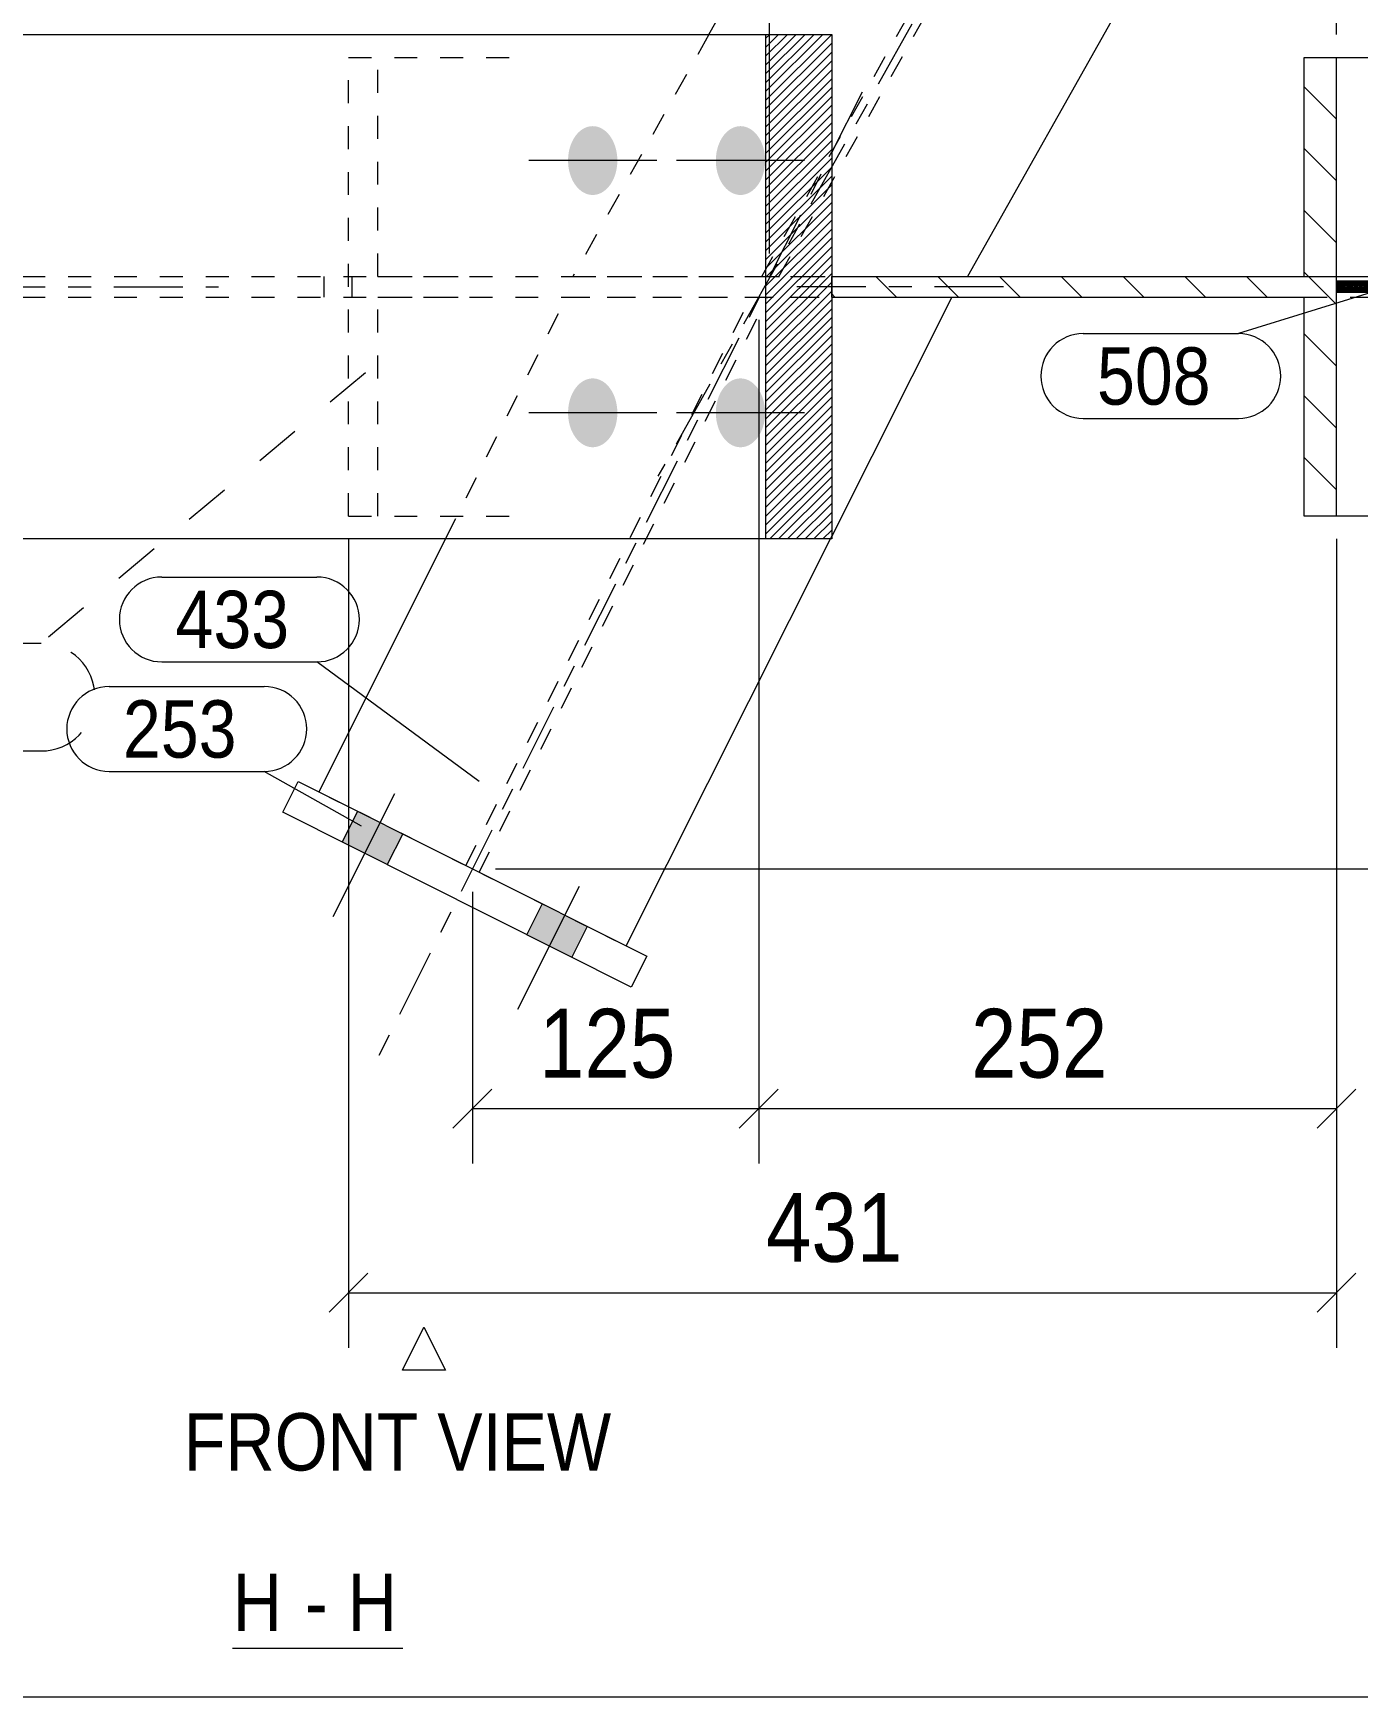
# Model space of a CAD drawing. Header units: millimetres. Extents: x 2 to 579, y 1 to 825.
# Drawn here: x 266.7 to 324.5, y 5 to 77.5 of the extents above; entities that cross this region are included whole.
import ezdxf

# ---------------------------------------------------------------- set-up
doc = ezdxf.new("R2010")
doc.units = ezdxf.units.MM
for name, pattern in [('XKITLINE00', [0]), ('XKITLINE01', [4, 1, -1, 1, -1]), ('XKITLINE02', [4, 2, -2]), ('XKITLINE03', [6, 3, -1, 1, -1])]:
    doc.linetypes.add(name, pattern=pattern)
for name, color, linetype, lineweight in [('Bolt', 3, 'Continuous', 0), ('Dimensions', 7, 'Continuous', 0), ('DrawingSheet', 5, 'Continuous', 0), ('OtherObjectType', 7, 'Continuous', 0), ('Part', 2, 'Continuous', 0), ('PartMark', 7, 'Continuous', 0)]:
    doc.layers.add(name, color=color, linetype=linetype, lineweight=lineweight)
doc.styles.add('ARIAL', font='ARIAL.TTF')

# ---------------------------------------------------------------- blocks, each defined once
blk = doc.blocks.new('*A11')
at = {"layer": 'Part', "color": 7, "linetype": 'XKITLINE00', "lineweight": 0}
for p, q in [((298.84, 77.483), (298.676, 77.319)), ((299.226, 77.483), (298.676, 76.933)), ((299.612, 77.483), (298.676, 76.548)), ((299.998, 77.483), (298.676, 76.162)), ((300.384, 77.483), (298.676, 75.776)), ((300.77, 77.483), (298.676, 75.39)), ((301.156, 77.483), (298.676, 75.004)), ((301.542, 77.483), (298.676, 74.618)), ((301.542, 77.097), (298.676, 74.232)), ((301.542, 76.711), (298.676, 73.846)), ((301.542, 76.325), (298.676, 73.46)), ((301.542, 75.939), (298.676, 73.074)), ((301.542, 75.553), (298.676, 72.688)), ((301.542, 75.167), (298.676, 72.302)), ((301.542, 74.781), (298.676, 71.916)), ((301.542, 74.395), (298.676, 71.53)), ((301.542, 74.009), (298.676, 71.144)), ((301.542, 73.624), (298.676, 70.758)), ((301.542, 73.238), (298.676, 70.372)), ((301.542, 72.852), (298.676, 69.987)), ((301.542, 72.466), (298.676, 69.601)), ((301.542, 72.08), (298.676, 69.215)), ((301.542, 71.694), (298.676, 68.829)), ((301.542, 71.308), (298.676, 68.443)), ((301.542, 70.922), (298.676, 68.057)), ((301.542, 70.536), (298.676, 67.671)), ((301.542, 70.15), (298.676, 67.285)), ((301.542, 69.764), (298.676, 66.899)), ((301.542, 69.378), (298.676, 66.513)), ((301.542, 68.992), (298.676, 66.127)), ((301.542, 68.606), (298.676, 65.741)), ((301.542, 68.22), (298.676, 65.355)), ((301.542, 67.834), (298.676, 64.969)), ((301.542, 67.449), (298.676, 64.583)), ((301.542, 67.063), (298.676, 64.197)), ((301.542, 66.677), (298.676, 63.812)), ((301.542, 66.291), (298.676, 63.426)), ((301.542, 65.905), (298.676, 63.04)), ((301.542, 65.519), (298.676, 62.654)), ((301.542, 65.133), (298.676, 62.268)), ((301.542, 64.747), (298.676, 61.882)), ((301.542, 64.361), (298.676, 61.496)), ((301.542, 63.975), (298.676, 61.11)), ((301.542, 63.589), (298.676, 60.724)), ((301.542, 63.203), (298.676, 60.338)), ((301.542, 62.817), (298.676, 59.952)), ((301.542, 62.431), (298.676, 59.566)), ((301.542, 62.045), (298.676, 59.18)), ((301.542, 61.659), (298.676, 58.794)), ((301.542, 61.273), (298.676, 58.408)), ((301.542, 60.888), (298.676, 58.022)), ((301.542, 60.502), (298.676, 57.637)), ((301.542, 60.116), (298.676, 57.251)), ((301.542, 59.73), (298.676, 56.865)), ((301.542, 59.344), (298.676, 56.479)), ((301.542, 58.958), (298.676, 56.093)), ((301.542, 58.572), (298.676, 55.707)), ((301.542, 58.186), (298.838, 55.483)), ((301.542, 57.8), (299.224, 55.483)), ((301.542, 57.414), (299.61, 55.483)), ((301.542, 57.028), (299.996, 55.483)), ((301.542, 56.642), (300.382, 55.483)), ((301.542, 56.256), (300.768, 55.483)), ((301.542, 55.87), (301.154, 55.483))]:
    blk.add_line(p, q, dxfattribs=at)
blk = doc.blocks.new('*A12')
at = {"layer": 'Part', "color": 7, "linetype": 'XKITLINE00', "lineweight": 0}
for p, q in [((322.207, 75.136), (322.146, 75.197)), ((323.554, 73.789), (322.207, 75.136)), ((323.554, 71.095), (322.146, 72.503)), ((323.554, 68.401), (322.146, 69.808)), ((304.369, 66.033), (303.469, 66.933)), ((307.063, 66.033), (306.163, 66.933)), ((309.757, 66.033), (308.857, 66.933)), ((312.451, 66.033), (311.551, 66.933)), ((315.145, 66.033), (314.245, 66.933)), ((317.839, 66.033), (316.939, 66.933)), ((320.534, 66.033), (319.634, 66.933)), ((323.554, 65.707), (322.146, 67.114)), ((301.675, 66.033), (301.542, 66.166)), ((323.554, 63.013), (322.146, 64.42)), ((323.554, 60.318), (322.146, 61.726)), ((323.554, 57.624), (322.146, 59.032))]:
    blk.add_line(p, q, dxfattribs=at)
blk = doc.blocks.new('*A13')
at = {"layer": 'Part', "color": 7, "linetype": 'XKITLINE00', "lineweight": 0}
for p, q in [((324.115, 66.233), (323.615, 66.733)), ((324.182, 66.233), (323.682, 66.733)), ((324.249, 66.233), (323.749, 66.733)), ((324.317, 66.233), (323.817, 66.733)), ((324.384, 66.233), (323.884, 66.733)), ((324.451, 66.233), (323.951, 66.733)), ((324.519, 66.233), (324.019, 66.733)), ((324.586, 66.233), (324.086, 66.733)), ((324.653, 66.233), (324.153, 66.733)), ((324.721, 66.233), (324.221, 66.733)), ((324.788, 66.233), (324.288, 66.733)), ((324.855, 66.233), (324.355, 66.733)), ((324.923, 66.233), (324.423, 66.733)), ((324.99, 66.233), (324.49, 66.733)), ((325.057, 66.233), (324.557, 66.733)), ((325.125, 66.233), (324.625, 66.733)), ((325.192, 66.233), (324.692, 66.733)), ((325.259, 66.233), (324.759, 66.733)), ((325.327, 66.233), (324.827, 66.733)), ((325.394, 66.233), (324.894, 66.733)), ((325.462, 66.233), (324.962, 66.733)), ((325.529, 66.233), (325.029, 66.733)), ((325.596, 66.233), (325.096, 66.733)), ((325.664, 66.233), (325.164, 66.733)), ((325.731, 66.233), (325.231, 66.733)), ((325.798, 66.233), (325.298, 66.733)), ((325.866, 66.233), (325.366, 66.733)), ((325.933, 66.233), (325.433, 66.733)), ((326, 66.233), (325.5, 66.733)), ((326.068, 66.233), (325.568, 66.733)), ((326.135, 66.233), (325.635, 66.733)), ((326.202, 66.233), (325.702, 66.733)), ((326.27, 66.233), (325.77, 66.733)), ((326.337, 66.233), (325.837, 66.733)), ((326.404, 66.233), (325.904, 66.733)), ((326.472, 66.233), (325.972, 66.733)), ((326.539, 66.233), (326.039, 66.733)), ((326.607, 66.233), (326.107, 66.733)), ((326.674, 66.233), (326.174, 66.733)), ((326.741, 66.233), (326.241, 66.733)), ((326.809, 66.233), (326.309, 66.733)), ((326.876, 66.233), (326.376, 66.733)), ((326.943, 66.233), (326.443, 66.733)), ((327.011, 66.233), (326.511, 66.733)), ((327.078, 66.233), (326.578, 66.733)), ((327.145, 66.233), (326.645, 66.733)), ((327.213, 66.233), (326.713, 66.733)), ((327.28, 66.233), (326.78, 66.733)), ((327.347, 66.233), (326.847, 66.733)), ((327.415, 66.233), (326.915, 66.733)), ((327.482, 66.233), (326.982, 66.733)), ((327.549, 66.233), (327.049, 66.733)), ((327.617, 66.233), (327.117, 66.733)), ((327.684, 66.233), (327.184, 66.733)), ((327.752, 66.233), (327.252, 66.733)), ((327.819, 66.233), (327.319, 66.733)), ((327.886, 66.233), (327.386, 66.733)), ((327.954, 66.233), (327.454, 66.733)), ((328.021, 66.233), (327.521, 66.733)), ((328.088, 66.233), (327.588, 66.733)), ((328.156, 66.233), (327.656, 66.733)), ((328.223, 66.233), (327.723, 66.733)), ((328.29, 66.233), (327.79, 66.733)), ((328.358, 66.233), (327.858, 66.733)), ((328.425, 66.233), (327.925, 66.733)), ((328.492, 66.233), (327.992, 66.733)), ((328.56, 66.233), (328.06, 66.733)), ((328.627, 66.233), (328.127, 66.733)), ((328.694, 66.233), (328.194, 66.733)), ((328.762, 66.233), (328.262, 66.733)), ((328.829, 66.233), (328.329, 66.733)), ((328.897, 66.233), (328.397, 66.733)), ((328.964, 66.233), (328.464, 66.733)), ((329.031, 66.233), (328.531, 66.733)), ((329.099, 66.233), (328.599, 66.733)), ((329.166, 66.233), (328.666, 66.733)), ((329.233, 66.233), (328.733, 66.733)), ((329.301, 66.233), (328.801, 66.733)), ((329.368, 66.233), (328.868, 66.733)), ((329.435, 66.233), (328.935, 66.733)), ((329.503, 66.233), (329.003, 66.733)), ((329.57, 66.233), (329.07, 66.733)), ((329.637, 66.233), (329.137, 66.733)), ((329.705, 66.233), (329.205, 66.733)), ((329.772, 66.233), (329.272, 66.733)), ((329.811, 66.261), (329.339, 66.733)), ((329.845, 66.295), (329.407, 66.733)), ((329.878, 66.329), (329.474, 66.733)), ((329.912, 66.362), (329.541, 66.733)), ((329.946, 66.396), (329.609, 66.733)), ((329.979, 66.43), (329.676, 66.733)), ((330.013, 66.464), (329.744, 66.733)), ((330.047, 66.497), (329.811, 66.733)), ((330.08, 66.531), (329.878, 66.733)), ((330.114, 66.565), (329.946, 66.733)), ((330.148, 66.598), (330.013, 66.733)), ((330.181, 66.632), (330.08, 66.733)), ((330.215, 66.666), (330.148, 66.733)), ((330.249, 66.699), (330.215, 66.733)), ((324.047, 66.233), (323.554, 66.726)), ((323.98, 66.233), (323.554, 66.659)), ((323.912, 66.233), (323.554, 66.592)), ((323.845, 66.233), (323.554, 66.524)), ((323.778, 66.233), (323.554, 66.457)), ((323.71, 66.233), (323.554, 66.39)), ((323.643, 66.233), (323.554, 66.322)), ((323.576, 66.233), (323.569, 66.24)), ((329.839, 66.233), (329.811, 66.261)), ((329.907, 66.233), (329.845, 66.295)), ((329.974, 66.233), (329.878, 66.329)), ((330.041, 66.233), (329.912, 66.362)), ((330.109, 66.233), (329.946, 66.396)), ((330.176, 66.233), (329.979, 66.43)), ((330.244, 66.233), (330.013, 66.464)), ((330.282, 66.261), (330.047, 66.497)), ((330.282, 66.329), (330.08, 66.531)), ((330.282, 66.396), (330.114, 66.565)), ((330.282, 66.464), (330.148, 66.598)), ((330.282, 66.531), (330.181, 66.632)), ((330.282, 66.598), (330.215, 66.666)), ((330.282, 66.666), (330.249, 66.699))]:
    blk.add_line(p, q, dxfattribs=at)
blk = doc.blocks.new('*A165')
at = {"layer": 'Bolt'}
for points in [[(292.194, 71.946), (292.193, 71.909), (292.191, 71.873), (292.189, 71.836), (292.186, 71.799), (292.182, 71.763), (292.178, 71.726), (292.173, 71.69), (292.168, 71.654), (292.162, 71.618), (292.155, 71.583), (292.148, 71.547), (292.14, 71.512), (292.131, 71.478), (292.122, 71.443), (292.112, 71.409), (292.102, 71.375), (292.091, 71.342), (292.079, 71.309), (292.067, 71.276), (292.055, 71.244), (292.041, 71.212), (292.027, 71.18), (292.013, 71.15), (291.998, 71.119), (291.983, 71.089), (291.967, 71.06), (291.95, 71.031), (291.933, 71.003), (291.916, 70.976), (291.898, 70.949), (291.88, 70.922), (291.861, 70.897), (291.841, 70.871), (291.822, 70.847), (291.801, 70.823), (291.781, 70.8), (291.76, 70.778), (291.738, 70.757), (291.717, 70.736), (291.695, 70.716), (291.672, 70.696), (291.649, 70.678), (291.626, 70.66), (291.603, 70.643), (291.579, 70.627), (291.555, 70.612), (291.531, 70.597), (291.507, 70.583), (291.482, 70.571), (291.457, 70.559), (291.432, 70.548), (291.406, 70.537), (291.381, 70.528), (291.355, 70.519), (291.33, 70.512), (291.304, 70.505), (291.278, 70.499), (291.252, 70.494), (291.225, 70.49), (291.199, 70.487), (291.173, 70.485), (291.146, 70.483), (291.12, 70.483), (291.094, 70.483), (291.067, 70.485), (291.041, 70.487), (291.015, 70.49), (290.989, 70.494), (290.962, 70.499), (290.936, 70.505), (290.91, 70.512), (290.885, 70.519), (290.859, 70.528), (290.834, 70.537), (290.808, 70.548), (290.783, 70.559), (290.758, 70.571), (290.733, 70.583), (290.709, 70.597), (290.685, 70.612), (290.661, 70.627), (290.637, 70.643), (290.614, 70.66), (290.591, 70.678), (290.568, 70.696), (290.545, 70.716), (290.523, 70.736), (290.502, 70.757), (290.48, 70.778), (290.459, 70.8), (290.439, 70.823), (290.418, 70.847), (290.399, 70.871), (290.379, 70.897), (290.361, 70.922), (290.342, 70.949), (290.324, 70.976), (290.307, 71.003), (290.29, 71.031), (290.273, 71.06), (290.257, 71.089), (290.242, 71.119), (290.227, 71.15), (290.213, 71.18), (290.199, 71.212), (290.185, 71.244), (290.173, 71.276), (290.161, 71.309), (290.149, 71.342), (290.138, 71.375), (290.128, 71.409), (290.118, 71.443), (290.109, 71.478), (290.1, 71.512), (290.092, 71.547), (290.085, 71.583), (290.078, 71.618), (290.072, 71.654), (290.067, 71.69), (290.062, 71.726), (290.058, 71.763), (290.054, 71.799), (290.051, 71.836), (290.049, 71.873), (290.047, 71.909), (290.046, 71.946), (290.046, 71.983), (290.046, 72.02), (290.047, 72.057), (290.049, 72.093), (290.051, 72.13), (290.054, 72.167), (290.058, 72.203), (290.062, 72.239), (290.067, 72.276), (290.072, 72.312), (290.078, 72.347), (290.085, 72.383), (290.092, 72.418), (290.1, 72.453), (290.109, 72.488), (290.118, 72.523), (290.128, 72.557), (290.138, 72.591), (290.149, 72.624), (290.161, 72.657), (290.173, 72.69), (290.185, 72.722), (290.199, 72.754), (290.213, 72.785), (290.227, 72.816), (290.242, 72.847), (290.257, 72.876), (290.273, 72.906), (290.29, 72.935), (290.307, 72.963), (290.324, 72.99), (290.342, 73.017), (290.361, 73.044), (290.379, 73.069), (290.399, 73.094), (290.418, 73.119), (290.439, 73.142), (290.459, 73.165), (290.48, 73.188), (290.502, 73.209), (290.523, 73.23), (290.545, 73.25), (290.568, 73.27), (290.591, 73.288), (290.614, 73.306), (290.637, 73.323), (290.661, 73.339), (290.685, 73.354), (290.709, 73.369), (290.733, 73.382), (290.758, 73.395), (290.783, 73.407), (290.808, 73.418), (290.834, 73.429), (290.859, 73.438), (290.885, 73.446), (290.91, 73.454), (290.936, 73.461), (290.962, 73.467), (290.989, 73.472), (291.015, 73.476), (291.041, 73.479), (291.067, 73.481), (291.094, 73.482), (291.12, 73.483), (291.146, 73.482), (291.173, 73.481), (291.199, 73.479), (291.225, 73.476), (291.252, 73.472), (291.278, 73.467), (291.304, 73.461), (291.33, 73.454), (291.355, 73.446), (291.381, 73.438), (291.406, 73.429), (291.432, 73.418), (291.457, 73.407), (291.482, 73.395), (291.507, 73.382), (291.531, 73.369), (291.555, 73.354), (291.579, 73.339), (291.603, 73.323), (291.626, 73.306), (291.649, 73.288), (291.672, 73.27), (291.695, 73.25), (291.717, 73.23), (291.738, 73.209), (291.76, 73.188), (291.781, 73.165), (291.801, 73.142), (291.822, 73.119), (291.841, 73.094), (291.861, 73.069), (291.88, 73.044), (291.898, 73.017), (291.916, 72.99), (291.933, 72.963), (291.95, 72.935), (291.967, 72.906), (291.983, 72.876), (291.998, 72.847), (292.013, 72.816), (292.027, 72.785), (292.041, 72.754), (292.055, 72.722), (292.067, 72.69), (292.079, 72.657), (292.091, 72.624), (292.102, 72.591), (292.112, 72.557), (292.122, 72.523), (292.131, 72.488), (292.14, 72.453), (292.148, 72.418), (292.155, 72.383), (292.162, 72.347), (292.168, 72.312), (292.173, 72.276), (292.178, 72.239), (292.182, 72.203), (292.186, 72.167), (292.189, 72.13), (292.191, 72.093), (292.193, 72.057), (292.194, 72.02), (292.194, 71.983)], [(298.638, 71.946), (298.637, 71.909), (298.636, 71.873), (298.633, 71.836), (298.63, 71.799), (298.627, 71.763), (298.623, 71.726), (298.618, 71.69), (298.612, 71.654), (298.606, 71.618), (298.6, 71.583), (298.592, 71.547), (298.584, 71.512), (298.576, 71.478), (298.566, 71.443), (298.557, 71.409), (298.546, 71.375), (298.535, 71.342), (298.524, 71.309), (298.512, 71.276), (298.499, 71.244), (298.486, 71.212), (298.472, 71.18), (298.457, 71.15), (298.443, 71.119), (298.427, 71.089), (298.411, 71.06), (298.395, 71.031), (298.378, 71.003), (298.36, 70.976), (298.342, 70.949), (298.324, 70.922), (298.305, 70.897), (298.286, 70.871), (298.266, 70.847), (298.246, 70.823), (298.225, 70.8), (298.204, 70.778), (298.183, 70.757), (298.161, 70.736), (298.139, 70.716), (298.117, 70.696), (298.094, 70.678), (298.071, 70.66), (298.047, 70.643), (298.024, 70.627), (298, 70.612), (297.975, 70.597), (297.951, 70.583), (297.926, 70.571), (297.901, 70.559), (297.876, 70.548), (297.851, 70.537), (297.825, 70.528), (297.8, 70.519), (297.774, 70.512), (297.748, 70.505), (297.722, 70.499), (297.696, 70.494), (297.67, 70.49), (297.643, 70.487), (297.617, 70.485), (297.591, 70.483), (297.564, 70.483), (297.538, 70.483), (297.512, 70.485), (297.485, 70.487), (297.459, 70.49), (297.433, 70.494), (297.407, 70.499), (297.381, 70.505), (297.355, 70.512), (297.329, 70.519), (297.303, 70.528), (297.278, 70.537), (297.253, 70.548), (297.227, 70.559), (297.203, 70.571), (297.178, 70.583), (297.153, 70.597), (297.129, 70.612), (297.105, 70.627), (297.081, 70.643), (297.058, 70.66), (297.035, 70.678), (297.012, 70.696), (296.99, 70.716), (296.968, 70.736), (296.946, 70.757), (296.925, 70.778), (296.904, 70.8), (296.883, 70.823), (296.863, 70.847), (296.843, 70.871), (296.824, 70.897), (296.805, 70.922), (296.787, 70.949), (296.769, 70.976), (296.751, 71.003), (296.734, 71.031), (296.718, 71.06), (296.702, 71.089), (296.686, 71.119), (296.671, 71.15), (296.657, 71.18), (296.643, 71.212), (296.63, 71.244), (296.617, 71.276), (296.605, 71.309), (296.593, 71.342), (296.582, 71.375), (296.572, 71.409), (296.562, 71.443), (296.553, 71.478), (296.545, 71.512), (296.537, 71.547), (296.529, 71.583), (296.523, 71.618), (296.516, 71.654), (296.511, 71.69), (296.506, 71.726), (296.502, 71.763), (296.498, 71.799), (296.496, 71.836), (296.493, 71.873), (296.492, 71.909), (296.491, 71.946), (296.49, 71.983), (296.491, 72.02), (296.492, 72.057), (296.493, 72.093), (296.496, 72.13), (296.498, 72.167), (296.502, 72.203), (296.506, 72.239), (296.511, 72.276), (296.516, 72.312), (296.523, 72.347), (296.529, 72.383), (296.537, 72.418), (296.545, 72.453), (296.553, 72.488), (296.562, 72.523), (296.572, 72.557), (296.582, 72.591), (296.593, 72.624), (296.605, 72.657), (296.617, 72.69), (296.63, 72.722), (296.643, 72.754), (296.657, 72.785), (296.671, 72.816), (296.686, 72.847), (296.702, 72.876), (296.718, 72.906), (296.734, 72.935), (296.751, 72.963), (296.769, 72.99), (296.787, 73.017), (296.805, 73.044), (296.824, 73.069), (296.843, 73.094), (296.863, 73.119), (296.883, 73.142), (296.904, 73.165), (296.925, 73.188), (296.946, 73.209), (296.968, 73.23), (296.99, 73.25), (297.012, 73.27), (297.035, 73.288), (297.058, 73.306), (297.081, 73.323), (297.105, 73.339), (297.129, 73.354), (297.153, 73.369), (297.178, 73.382), (297.203, 73.395), (297.227, 73.407), (297.253, 73.418), (297.278, 73.429), (297.303, 73.438), (297.329, 73.446), (297.355, 73.454), (297.381, 73.461), (297.407, 73.467), (297.433, 73.472), (297.459, 73.476), (297.485, 73.479), (297.512, 73.481), (297.538, 73.482), (297.564, 73.483), (297.591, 73.482), (297.617, 73.481), (297.643, 73.479), (297.67, 73.476), (297.696, 73.472), (297.722, 73.467), (297.748, 73.461), (297.774, 73.454), (297.8, 73.446), (297.825, 73.438), (297.851, 73.429), (297.876, 73.418), (297.901, 73.407), (297.926, 73.395), (297.951, 73.382), (297.975, 73.369), (298, 73.354), (298.024, 73.339), (298.047, 73.323), (298.071, 73.306), (298.094, 73.288), (298.117, 73.27), (298.139, 73.25), (298.161, 73.23), (298.183, 73.209), (298.204, 73.188), (298.225, 73.165), (298.246, 73.142), (298.266, 73.119), (298.286, 73.094), (298.305, 73.069), (298.324, 73.044), (298.342, 73.017), (298.36, 72.99), (298.378, 72.963), (298.395, 72.935), (298.411, 72.906), (298.427, 72.876), (298.443, 72.847), (298.457, 72.816), (298.472, 72.785), (298.486, 72.754), (298.499, 72.722), (298.512, 72.69), (298.524, 72.657), (298.535, 72.624), (298.546, 72.591), (298.557, 72.557), (298.566, 72.523), (298.576, 72.488), (298.584, 72.453), (298.592, 72.418), (298.6, 72.383), (298.606, 72.347), (298.612, 72.312), (298.618, 72.276), (298.623, 72.239), (298.627, 72.203), (298.63, 72.167), (298.633, 72.13), (298.636, 72.093), (298.637, 72.057), (298.638, 72.02), (298.638, 71.983)], [(292.194, 60.946), (292.193, 60.909), (292.191, 60.873), (292.189, 60.836), (292.186, 60.799), (292.182, 60.763), (292.178, 60.726), (292.173, 60.69), (292.168, 60.654), (292.162, 60.618), (292.155, 60.583), (292.148, 60.547), (292.14, 60.512), (292.131, 60.478), (292.122, 60.443), (292.112, 60.409), (292.102, 60.375), (292.091, 60.342), (292.079, 60.309), (292.067, 60.276), (292.055, 60.244), (292.041, 60.212), (292.027, 60.18), (292.013, 60.15), (291.998, 60.119), (291.983, 60.089), (291.967, 60.06), (291.95, 60.031), (291.933, 60.003), (291.916, 59.976), (291.898, 59.949), (291.88, 59.922), (291.861, 59.897), (291.841, 59.871), (291.822, 59.847), (291.801, 59.823), (291.781, 59.8), (291.76, 59.778), (291.738, 59.757), (291.717, 59.736), (291.695, 59.716), (291.672, 59.696), (291.649, 59.678), (291.626, 59.66), (291.603, 59.643), (291.579, 59.627), (291.555, 59.612), (291.531, 59.597), (291.507, 59.583), (291.482, 59.571), (291.457, 59.559), (291.432, 59.548), (291.406, 59.537), (291.381, 59.528), (291.355, 59.519), (291.33, 59.512), (291.304, 59.505), (291.278, 59.499), (291.252, 59.494), (291.225, 59.49), (291.199, 59.487), (291.173, 59.485), (291.146, 59.483), (291.12, 59.483), (291.094, 59.483), (291.067, 59.485), (291.041, 59.487), (291.015, 59.49), (290.989, 59.494), (290.962, 59.499), (290.936, 59.505), (290.91, 59.512), (290.885, 59.519), (290.859, 59.528), (290.834, 59.537), (290.808, 59.548), (290.783, 59.559), (290.758, 59.571), (290.733, 59.583), (290.709, 59.597), (290.685, 59.612), (290.661, 59.627), (290.637, 59.643), (290.614, 59.66), (290.591, 59.678), (290.568, 59.696), (290.545, 59.716), (290.523, 59.736), (290.502, 59.757), (290.48, 59.778), (290.459, 59.8), (290.439, 59.823), (290.418, 59.847), (290.399, 59.871), (290.379, 59.897), (290.361, 59.922), (290.342, 59.949), (290.324, 59.976), (290.307, 60.003), (290.29, 60.031), (290.273, 60.06), (290.257, 60.089), (290.242, 60.119), (290.227, 60.15), (290.213, 60.18), (290.199, 60.212), (290.185, 60.244), (290.173, 60.276), (290.161, 60.309), (290.149, 60.342), (290.138, 60.375), (290.128, 60.409), (290.118, 60.443), (290.109, 60.478), (290.1, 60.512), (290.092, 60.547), (290.085, 60.583), (290.078, 60.618), (290.072, 60.654), (290.067, 60.69), (290.062, 60.726), (290.058, 60.763), (290.054, 60.799), (290.051, 60.836), (290.049, 60.873), (290.047, 60.909), (290.046, 60.946), (290.046, 60.983), (290.046, 61.02), (290.047, 61.057), (290.049, 61.093), (290.051, 61.13), (290.054, 61.167), (290.058, 61.203), (290.062, 61.239), (290.067, 61.276), (290.072, 61.312), (290.078, 61.347), (290.085, 61.383), (290.092, 61.418), (290.1, 61.453), (290.109, 61.488), (290.118, 61.523), (290.128, 61.557), (290.138, 61.591), (290.149, 61.624), (290.161, 61.657), (290.173, 61.69), (290.185, 61.722), (290.199, 61.754), (290.213, 61.785), (290.227, 61.816), (290.242, 61.847), (290.257, 61.876), (290.273, 61.906), (290.29, 61.935), (290.307, 61.963), (290.324, 61.99), (290.342, 62.017), (290.361, 62.044), (290.379, 62.069), (290.399, 62.094), (290.418, 62.119), (290.439, 62.142), (290.459, 62.165), (290.48, 62.188), (290.502, 62.209), (290.523, 62.23), (290.545, 62.25), (290.568, 62.27), (290.591, 62.288), (290.614, 62.306), (290.637, 62.323), (290.661, 62.339), (290.685, 62.354), (290.709, 62.369), (290.733, 62.382), (290.758, 62.395), (290.783, 62.407), (290.808, 62.418), (290.834, 62.429), (290.859, 62.438), (290.885, 62.446), (290.91, 62.454), (290.936, 62.461), (290.962, 62.467), (290.989, 62.472), (291.015, 62.476), (291.041, 62.479), (291.067, 62.481), (291.094, 62.482), (291.12, 62.483), (291.146, 62.482), (291.173, 62.481), (291.199, 62.479), (291.225, 62.476), (291.252, 62.472), (291.278, 62.467), (291.304, 62.461), (291.33, 62.454), (291.355, 62.446), (291.381, 62.438), (291.406, 62.429), (291.432, 62.418), (291.457, 62.407), (291.482, 62.395), (291.507, 62.382), (291.531, 62.369), (291.555, 62.354), (291.579, 62.339), (291.603, 62.323), (291.626, 62.306), (291.649, 62.288), (291.672, 62.27), (291.695, 62.25), (291.717, 62.23), (291.738, 62.209), (291.76, 62.188), (291.781, 62.165), (291.801, 62.142), (291.822, 62.119), (291.841, 62.094), (291.861, 62.069), (291.88, 62.044), (291.898, 62.017), (291.916, 61.99), (291.933, 61.963), (291.95, 61.935), (291.967, 61.906), (291.983, 61.876), (291.998, 61.847), (292.013, 61.816), (292.027, 61.785), (292.041, 61.754), (292.055, 61.722), (292.067, 61.69), (292.079, 61.657), (292.091, 61.624), (292.102, 61.591), (292.112, 61.557), (292.122, 61.523), (292.131, 61.488), (292.14, 61.453), (292.148, 61.418), (292.155, 61.383), (292.162, 61.347), (292.168, 61.312), (292.173, 61.276), (292.178, 61.239), (292.182, 61.203), (292.186, 61.167), (292.189, 61.13), (292.191, 61.093), (292.193, 61.057), (292.194, 61.02), (292.194, 60.983)], [(298.638, 60.946), (298.637, 60.909), (298.636, 60.873), (298.633, 60.836), (298.63, 60.799), (298.627, 60.763), (298.623, 60.726), (298.618, 60.69), (298.612, 60.654), (298.606, 60.618), (298.6, 60.583), (298.592, 60.547), (298.584, 60.512), (298.576, 60.478), (298.566, 60.443), (298.557, 60.409), (298.546, 60.375), (298.535, 60.342), (298.524, 60.309), (298.512, 60.276), (298.499, 60.244), (298.486, 60.212), (298.472, 60.18), (298.457, 60.15), (298.443, 60.119), (298.427, 60.089), (298.411, 60.06), (298.395, 60.031), (298.378, 60.003), (298.36, 59.976), (298.342, 59.949), (298.324, 59.922), (298.305, 59.897), (298.286, 59.871), (298.266, 59.847), (298.246, 59.823), (298.225, 59.8), (298.204, 59.778), (298.183, 59.757), (298.161, 59.736), (298.139, 59.716), (298.117, 59.696), (298.094, 59.678), (298.071, 59.66), (298.047, 59.643), (298.024, 59.627), (298, 59.612), (297.975, 59.597), (297.951, 59.583), (297.926, 59.571), (297.901, 59.559), (297.876, 59.548), (297.851, 59.537), (297.825, 59.528), (297.8, 59.519), (297.774, 59.512), (297.748, 59.505), (297.722, 59.499), (297.696, 59.494), (297.67, 59.49), (297.643, 59.487), (297.617, 59.485), (297.591, 59.483), (297.564, 59.483), (297.538, 59.483), (297.512, 59.485), (297.485, 59.487), (297.459, 59.49), (297.433, 59.494), (297.407, 59.499), (297.381, 59.505), (297.355, 59.512), (297.329, 59.519), (297.303, 59.528), (297.278, 59.537), (297.253, 59.548), (297.227, 59.559), (297.203, 59.571), (297.178, 59.583), (297.153, 59.597), (297.129, 59.612), (297.105, 59.627), (297.081, 59.643), (297.058, 59.66), (297.035, 59.678), (297.012, 59.696), (296.99, 59.716), (296.968, 59.736), (296.946, 59.757), (296.925, 59.778), (296.904, 59.8), (296.883, 59.823), (296.863, 59.847), (296.843, 59.871), (296.824, 59.897), (296.805, 59.922), (296.787, 59.949), (296.769, 59.976), (296.751, 60.003), (296.734, 60.031), (296.718, 60.06), (296.702, 60.089), (296.686, 60.119), (296.671, 60.15), (296.657, 60.18), (296.643, 60.212), (296.63, 60.244), (296.617, 60.276), (296.605, 60.309), (296.593, 60.342), (296.582, 60.375), (296.572, 60.409), (296.562, 60.443), (296.553, 60.478), (296.545, 60.512), (296.537, 60.547), (296.529, 60.583), (296.523, 60.618), (296.516, 60.654), (296.511, 60.69), (296.506, 60.726), (296.502, 60.763), (296.498, 60.799), (296.496, 60.836), (296.493, 60.873), (296.492, 60.909), (296.491, 60.946), (296.49, 60.983), (296.491, 61.02), (296.492, 61.057), (296.493, 61.093), (296.496, 61.13), (296.498, 61.167), (296.502, 61.203), (296.506, 61.239), (296.511, 61.276), (296.516, 61.312), (296.523, 61.347), (296.529, 61.383), (296.537, 61.418), (296.545, 61.453), (296.553, 61.488), (296.562, 61.523), (296.572, 61.557), (296.582, 61.591), (296.593, 61.624), (296.605, 61.657), (296.617, 61.69), (296.63, 61.722), (296.643, 61.754), (296.657, 61.785), (296.671, 61.816), (296.686, 61.847), (296.702, 61.876), (296.718, 61.906), (296.734, 61.935), (296.751, 61.963), (296.769, 61.99), (296.787, 62.017), (296.805, 62.044), (296.824, 62.069), (296.843, 62.094), (296.863, 62.119), (296.883, 62.142), (296.904, 62.165), (296.925, 62.188), (296.946, 62.209), (296.968, 62.23), (296.99, 62.25), (297.012, 62.27), (297.035, 62.288), (297.058, 62.306), (297.081, 62.323), (297.105, 62.339), (297.129, 62.354), (297.153, 62.369), (297.178, 62.382), (297.203, 62.395), (297.227, 62.407), (297.253, 62.418), (297.278, 62.429), (297.303, 62.438), (297.329, 62.446), (297.355, 62.454), (297.381, 62.461), (297.407, 62.467), (297.433, 62.472), (297.459, 62.476), (297.485, 62.479), (297.512, 62.481), (297.538, 62.482), (297.564, 62.483), (297.591, 62.482), (297.617, 62.481), (297.643, 62.479), (297.67, 62.476), (297.696, 62.472), (297.722, 62.467), (297.748, 62.461), (297.774, 62.454), (297.8, 62.446), (297.825, 62.438), (297.851, 62.429), (297.876, 62.418), (297.901, 62.407), (297.926, 62.395), (297.951, 62.382), (297.975, 62.369), (298, 62.354), (298.024, 62.339), (298.047, 62.323), (298.071, 62.306), (298.094, 62.288), (298.117, 62.27), (298.139, 62.25), (298.161, 62.23), (298.183, 62.209), (298.204, 62.188), (298.225, 62.165), (298.246, 62.142), (298.266, 62.119), (298.286, 62.094), (298.305, 62.069), (298.324, 62.044), (298.342, 62.017), (298.36, 61.99), (298.378, 61.963), (298.395, 61.935), (298.411, 61.906), (298.427, 61.876), (298.443, 61.847), (298.457, 61.816), (298.472, 61.785), (298.486, 61.754), (298.499, 61.722), (298.512, 61.69), (298.524, 61.657), (298.535, 61.624), (298.546, 61.591), (298.557, 61.557), (298.566, 61.523), (298.576, 61.488), (298.584, 61.453), (298.592, 61.418), (298.6, 61.383), (298.606, 61.347), (298.612, 61.312), (298.618, 61.276), (298.623, 61.239), (298.627, 61.203), (298.63, 61.167), (298.633, 61.13), (298.636, 61.093), (298.637, 61.057), (298.638, 61.02), (298.638, 60.983)]]:
    blk.add_hatch(color=3, dxfattribs=at).paths.add_polyline_path(points, flags=17)
at = {"layer": 'Bolt', "color": 3, "linetype": 'XKITLINE00', "lineweight": 0}
for p, q in [((293.912, 71.983), (288.328, 71.983)), ((300.357, 71.983), (294.772, 71.983)), ((293.912, 60.983), (288.328, 60.983)), ((300.357, 60.983), (294.772, 60.983))]:
    blk.add_line(p, q, dxfattribs=at)
blk = doc.blocks.new('*A167')
at = {"layer": 'Bolt'}
for points in [[(282.837, 42.622), (282.164, 41.281), (280.198, 42.268), (280.871, 43.608)], [(282.837, 42.622), (282.164, 41.281), (280.198, 42.268), (280.871, 43.608)], [(282.837, 42.622), (282.164, 41.281), (280.198, 42.268), (280.871, 43.608)], [(290.882, 38.587), (290.209, 37.246), (288.243, 38.232), (288.915, 39.573)], [(290.882, 38.587), (290.209, 37.246), (288.243, 38.232), (288.915, 39.573)], [(290.882, 38.587), (290.209, 37.246), (288.243, 38.232), (288.915, 39.573)]]:
    blk.add_hatch(color=3, dxfattribs=at).paths.add_polyline_path(points, flags=17)
at = {"layer": 'Bolt', "color": 3, "linetype": 'XKITLINE00', "lineweight": 0}
for p, q in [((282.482, 44.367), (279.791, 39.003)), ((282.482, 44.367), (279.791, 39.003)), ((282.482, 44.367), (279.791, 39.003)), ((280.871, 43.608), (280.198, 42.268)), ((280.871, 43.608), (280.198, 42.268)), ((280.871, 43.608), (280.198, 42.268)), ((282.837, 42.622), (282.164, 41.281)), ((282.837, 42.622), (282.164, 41.281)), ((282.837, 42.622), (282.164, 41.281)), ((290.526, 40.331), (287.836, 34.968)), ((290.526, 40.331), (287.836, 34.968)), ((290.526, 40.331), (287.836, 34.968)), ((288.915, 39.573), (288.243, 38.232)), ((288.915, 39.573), (288.243, 38.232)), ((288.915, 39.573), (288.243, 38.232)), ((290.882, 38.587), (290.209, 37.246)), ((290.882, 38.587), (290.209, 37.246)), ((290.882, 38.587), (290.209, 37.246))]:
    blk.add_line(p, q, dxfattribs=at)
blk = doc.blocks.new('*A168')
at = {"layer": 'Part', "color": 2, "linetype": 'XKITLINE00', "lineweight": 0}
for p, q in [((233.767, 77.483), (301.542, 77.483)), ((298.676, 55.483), (298.676, 77.483)), ((301.542, 77.483), (301.542, 55.483)), ((301.542, 55.483), (233.767, 55.483))]:
    blk.add_line(p, q, dxfattribs=at)
blk = doc.blocks.new('*A169')
at = {"layer": 'Part', "color": 7, "linetype": 'XKITLINE01', "lineweight": 0}
for p, q in [((280.471, 76.483), (287.811, 76.483)), ((280.471, 56.483), (280.471, 76.483)), ((281.747, 66.933), (281.747, 76.483)), ((281.747, 66.933), (301.542, 66.933)), ((322.146, 66.933), (330.245, 66.933)), ((281.747, 66.033), (301.542, 66.033)), ((281.747, 56.483), (281.747, 66.033)), ((322.146, 66.033), (330.245, 66.033)), ((280.471, 56.483), (287.811, 56.483))]:
    blk.add_line(p, q, dxfattribs=at)
at = {"layer": 'Part', "color": 2, "linetype": 'XKITLINE00', "lineweight": 0}
for p, q in [((322.146, 66.933), (322.146, 76.483)), ((322.146, 76.483), (331.653, 76.483)), ((323.554, 56.483), (323.554, 76.483)), ((301.542, 66.933), (322.146, 66.933)), ((301.542, 66.033), (301.542, 66.933)), ((301.542, 66.033), (322.146, 66.033)), ((322.146, 56.483), (322.146, 66.033)), ((331.653, 56.483), (322.146, 56.483))]:
    blk.add_line(p, q, dxfattribs=at)
at = {"layer": 'Part', "color": 7, "linetype": 'XKITLINE03', "lineweight": 0}
blk.add_line((309.028, 66.483), (299.937, 66.483), dxfattribs=at)
at = {"layer": 'Part', "color": 1, "linetype": 'XKITLINE03', "lineweight": 0}
blk.add_line((309.028, 66.483), (300.929, 66.483), dxfattribs=at)
blk = doc.blocks.new('*A170')
at = {"layer": 'Part', "color": 7, "linetype": 'XKITLINE03', "lineweight": 0}
blk.add_line((302.867, 74.971), (281.393, 32.159), dxfattribs=at)
at = {"layer": 'Part', "color": 7, "linetype": 'XKITLINE01', "lineweight": 0}
for p, q in [((284.701, 55.483), (289.993, 66.033)), ((285.586, 41.243), (298.02, 66.033)), ((286.167, 40.952), (298.747, 66.033)), ((289.993, 66.033), (306.774, 66.033)), ((301.542, 55.6), (301.483, 55.483)), ((301.483, 55.483), (301.542, 55.6)), ((279.172, 44.46), (292.58, 37.735))]:
    blk.add_line(p, q, dxfattribs=at)
at = {"layer": 'Part', "color": 2, "linetype": 'XKITLINE00', "lineweight": 0}
for p, q in [((306.774, 66.033), (301.542, 55.6)), ((284.701, 55.483), (279.172, 44.46)), ((292.58, 37.735), (301.483, 55.483))]:
    blk.add_line(p, q, dxfattribs=at)
blk = doc.blocks.new('*A172')
at = {"layer": 'Part', "color": 7, "linetype": 'XKITLINE03', "lineweight": 0}
blk.add_line((319.739, 104.084), (293.963, 58.215), dxfattribs=at)
at = {"layer": 'Part', "color": 2, "linetype": 'XKITLINE00', "lineweight": 0}
for p, q in [((296.188, 77.483), (308.302, 99.04)), ((321.379, 91.691), (307.466, 66.933))]:
    blk.add_line(p, q, dxfattribs=at)
at = {"layer": 'Part', "color": 7, "linetype": 'XKITLINE01', "lineweight": 0}
for p, q in [((308.302, 99.04), (321.379, 91.691)), ((298.49, 66.933), (314.557, 95.525)), ((299.235, 66.933), (315.124, 95.206)), ((296.188, 77.483), (290.259, 66.933)), ((290.259, 66.933), (307.466, 66.933))]:
    blk.add_line(p, q, dxfattribs=at)
blk = doc.blocks.new('*A173')
at = {"layer": 'Part', "color": 2, "linetype": 'XKITLINE00', "lineweight": 0}
for p, q in [((277.606, 43.568), (278.278, 44.909)), ((278.278, 44.909), (293.474, 37.286)), ((292.801, 35.946), (277.606, 43.568)), ((293.474, 37.286), (292.801, 35.946))]:
    blk.add_line(p, q, dxfattribs=at)
blk = doc.blocks.new('*A174')
at = {"layer": 'Part', "color": 7, "linetype": 'XKITLINE01', "lineweight": 0}
for p, q in [((247.056, 76.483), (253.277, 76.483)), ((247.056, 56.483), (247.056, 76.483)), ((248.249, 66.933), (248.249, 76.483)), ((248.249, 66.933), (286.403, 66.933)), ((279.412, 66.033), (279.412, 66.933)), ((280.628, 66.033), (280.625, 66.933)), ((248.249, 66.033), (286.406, 66.033)), ((248.249, 56.483), (248.249, 66.033)), ((247.056, 56.483), (253.277, 56.483))]:
    blk.add_line(p, q, dxfattribs=at)
at = {"layer": 'Part', "color": 7, "linetype": 'XKITLINE03', "lineweight": 0}
blk.add_line((264.244, 66.483), (274.805, 66.483), dxfattribs=at)
blk = doc.blocks.new('*A176')
at = {"layer": 'Part', "color": 2, "linetype": 'XKITLINE00', "lineweight": 0}
for p, q in [((323.554, 66.733), (330.282, 66.733)), ((323.554, 66.233), (323.554, 66.733)), ((330.282, 66.733), (330.282, 66.233)), ((330.282, 66.233), (323.554, 66.233))]:
    blk.add_line(p, q, dxfattribs=at)
at = {"layer": 'Part', "color": 7, "linetype": 'XKITLINE01', "lineweight": 0}
blk.add_line((324.176, 66.233), (324.176, 66.733), dxfattribs=at)
blk = doc.blocks.new('*A177')
at = {"layer": 'DrawingSheet', "color": 5, "linetype": 'XKITLINE00', "lineweight": 0}
blk.add_line((5, 5), (579, 5), dxfattribs=at)
blk = doc.blocks.new('*A409')
at = {"layer": 'Dimensions', "color": 7, "linetype": 'XKITLINE00', "lineweight": 0}
for p, q in [((298.357, 65.033), (298.357, 28.245)), ((285.876, 40.097), (285.876, 28.245)), ((286.725, 31.493), (285.028, 29.796)), ((299.205, 31.493), (297.508, 29.796)), ((285.876, 30.645), (298.357, 30.645))]:
    blk.add_line(p, q, dxfattribs=at)
at = {"layer": 'Dimensions', "color": 3}
for p in [(285.876, 30.645), (298.357, 30.645)]:
    blk.add_point(p, dxfattribs=at)
at = {"layer": 'Dimensions', "color": 3, "style": 'ARIAL', "width": 0.85}
blk.add_text('125', height=3, dxfattribs=at).set_placement((288.779, 31.995))
blk = doc.blocks.new('*A410')
at = {"layer": 'Dimensions', "color": 7, "linetype": 'XKITLINE00', "lineweight": 0}
for p, q in [((298.357, 65.033), (298.357, 28.245)), ((323.554, 55.483), (323.554, 28.245)), ((299.205, 31.493), (297.508, 29.796)), ((324.402, 31.493), (322.705, 29.796)), ((298.357, 30.645), (323.554, 30.645))]:
    blk.add_line(p, q, dxfattribs=at)
at = {"layer": 'Dimensions', "color": 3}
for p in [(298.357, 30.645), (323.554, 30.645)]:
    blk.add_point(p, dxfattribs=at)
at = {"layer": 'Dimensions', "color": 3, "style": 'ARIAL', "width": 0.85}
blk.add_text('252', height=3, dxfattribs=at).set_placement((307.618, 31.995))
blk = doc.blocks.new('*A411')
at = {"layer": 'Dimensions', "color": 7, "linetype": 'XKITLINE00', "lineweight": 0}
for p, q in [((298.835, 67.933), (298.835, 114.683)), ((314.84, 96.366), (314.84, 114.683)), ((299.684, 112.681), (297.987, 110.984)), ((315.689, 112.681), (313.992, 110.984)), ((298.835, 111.833), (314.84, 111.833))]:
    blk.add_line(p, q, dxfattribs=at)
at = {"layer": 'Dimensions', "color": 3}
for p in [(298.835, 111.833), (314.84, 111.833)]:
    blk.add_point(p, dxfattribs=at)
at = {"layer": 'Dimensions', "color": 3, "style": 'ARIAL', "width": 0.85}
blk.add_text('160', height=3, dxfattribs=at).set_placement((303.5, 113.183))
blk = doc.blocks.new('*A412')
at = {"layer": 'Dimensions', "color": 7, "linetype": 'XKITLINE00', "lineweight": 0}
for p, q in [((314.84, 96.366), (314.84, 114.683)), ((323.554, 77.483), (323.554, 114.683)), ((315.689, 112.681), (313.992, 110.984)), ((324.402, 112.681), (322.705, 110.984)), ((314.84, 111.833), (323.554, 111.833))]:
    blk.add_line(p, q, dxfattribs=at)
at = {"layer": 'Dimensions', "color": 3}
for p in [(314.84, 111.833), (323.554, 111.833)]:
    blk.add_point(p, dxfattribs=at)
at = {"layer": 'Dimensions', "color": 3, "style": 'ARIAL', "width": 0.85}
blk.add_text('87', height=3, dxfattribs=at).set_placement((316.972, 113.183))
blk = doc.blocks.new('*A413')
at = {"layer": 'Dimensions', "color": 7, "linetype": 'XKITLINE00', "lineweight": 0}
for p, q in [((280.471, 55.483), (280.471, 20.214)), ((323.554, 55.483), (323.554, 20.214)), ((281.319, 23.462), (279.622, 21.765)), ((324.402, 23.462), (322.705, 21.765)), ((280.471, 22.614), (323.554, 22.614))]:
    blk.add_line(p, q, dxfattribs=at)
at = {"layer": 'Dimensions', "color": 3}
for p in [(280.471, 22.614), (323.554, 22.614)]:
    blk.add_point(p, dxfattribs=at)
at = {"layer": 'Dimensions', "color": 3, "style": 'ARIAL', "width": 0.85}
blk.add_text('431', height=3, dxfattribs=at).set_placement((298.675, 23.964))
blk = doc.blocks.new('*A414')
at = {"layer": 'Dimensions', "color": 7, "linetype": 'XKITLINE00', "lineweight": 0}
for p, q in [((333.701, 67.781), (335.398, 66.084)), ((323.146, 66.933), (336.949, 66.933)), ((334.549, 41.097), (334.549, 66.933)), ((333.701, 41.946), (335.398, 40.249)), ((286.876, 41.097), (336.949, 41.097))]:
    blk.add_line(p, q, dxfattribs=at)
at = {"layer": 'Dimensions', "color": 3}
for p in [(334.549, 66.933), (334.549, 41.097)]:
    blk.add_point(p, dxfattribs=at)
at = {"layer": 'Dimensions', "color": 3, "style": 'ARIAL', "width": 0.85}
blk.add_text('258', height=3, rotation=90.00021, dxfattribs=at).set_placement((333.199, 50.678))
blk = doc.blocks.new('*A415')
at = {"layer": 'Dimensions', "color": 7, "linetype": 'XKITLINE00', "lineweight": 0}
for p, q in [((333.701, 96.214), (335.398, 94.517)), ((315.84, 95.366), (336.949, 95.366)), ((334.549, 66.933), (334.549, 95.366)), ((333.701, 67.781), (335.398, 66.084)), ((323.146, 66.933), (336.949, 66.933))]:
    blk.add_line(p, q, dxfattribs=at)
at = {"layer": 'Dimensions', "color": 3}
for p in [(334.549, 95.366), (334.549, 66.933)]:
    blk.add_point(p, dxfattribs=at)
at = {"layer": 'Dimensions', "color": 3, "style": 'ARIAL', "width": 0.85}
blk.add_text('284', height=3, rotation=90.00021, dxfattribs=at).set_placement((333.199, 77.812))
blk = doc.blocks.new('*A418')
at = {"layer": 'PartMark', "color": 7, "linetype": 'XKITLINE02', "lineweight": 0}
for p, q in [((281.209, 62.731), (267.067, 50.939)), ((246.014, 50.939), (267.067, 50.939)), ((246.014, 46.239), (267.067, 46.239))]:
    blk.add_line(p, q, dxfattribs=at)
for centre, start, end in [((246.014, 48.589), 90, 270), ((267.067, 48.589), 270, 90)]:
    blk.add_arc(centre, 2.35, start, end, dxfattribs=at)
at = {"layer": 'PartMark', "color": 1, "style": 'ARIAL', "width": 0.85}
blk.add_text('2-C6', height=3.5, dxfattribs=at).set_placement((246.614, 46.839))
at = {"layer": 'PartMark', "color": 3, "style": 'ARIAL', "width": 0.85}
for s, p in [('/', (257.78, 46.839)), ('106', (259.791, 46.839))]:
    blk.add_text(s, height=3, dxfattribs=at).set_placement(p)
blk = doc.blocks.new('*A419')
at = {"layer": 'PartMark', "color": 7, "linetype": 'XKITLINE00', "lineweight": 0}
for p, q in [((272.331, 53.824), (279.094, 53.824)), ((272.331, 50.124), (279.094, 50.124)), ((286.165, 44.903), (279.094, 50.124))]:
    blk.add_line(p, q, dxfattribs=at)
for centre, start, end in [((272.331, 51.974), 90, 270), ((279.094, 51.974), 270, 90)]:
    blk.add_arc(centre, 1.85, start, end, dxfattribs=at)
at = {"layer": 'PartMark', "color": 3, "style": 'ARIAL', "width": 0.85}
blk.add_text('433', height=2.5, dxfattribs=at).set_placement((272.931, 50.724))
blk = doc.blocks.new('*A422')
at = {"layer": 'PartMark', "color": 7, "linetype": 'XKITLINE00', "lineweight": 0}
for p, q in [((270.037, 49.048), (276.8, 49.048)), ((270.037, 45.348), (276.8, 45.348)), ((281.042, 42.955), (276.8, 45.348))]:
    blk.add_line(p, q, dxfattribs=at)
for centre, start, end in [((270.037, 47.198), 90, 270), ((276.8, 47.198), 270, 90)]:
    blk.add_arc(centre, 1.85, start, end, dxfattribs=at)
at = {"layer": 'PartMark', "color": 3, "style": 'ARIAL', "width": 0.85}
blk.add_text('253', height=2.5, dxfattribs=at).set_placement((270.637, 45.948))
blk = doc.blocks.new('*A425')
at = {"layer": 'PartMark', "color": 7, "linetype": 'XKITLINE00', "lineweight": 0}
for p, q in [((326.2, 66.588), (319.272, 64.438)), ((312.509, 64.438), (319.272, 64.438)), ((312.509, 60.738), (319.272, 60.738))]:
    blk.add_line(p, q, dxfattribs=at)
for centre, start, end in [((312.509, 62.588), 90, 270), ((319.272, 62.588), 270, 90)]:
    blk.add_arc(centre, 1.85, start, end, dxfattribs=at)
at = {"layer": 'PartMark', "color": 3, "style": 'ARIAL', "width": 0.85}
blk.add_text('508', height=2.5, dxfattribs=at).set_placement((313.109, 61.338))
blk = doc.blocks.new('*A426')
at = {"layer": 'OtherObjectType', "color": 7, "linetype": 'XKITLINE00', "lineweight": 0}
for p, q in [((282.82, 19.239), (283.757, 21.114)), ((283.757, 21.114), (284.695, 19.239)), ((283.757, 21.114), (283.757, 21.114)), ((284.695, 19.239), (282.82, 19.239)), ((275.42, 7.114), (282.844, 7.114))]:
    blk.add_line(p, q, dxfattribs=at)
at = {"layer": 'OtherObjectType', "color": 7, "style": 'ARIAL', "width": 0.85}
for s, p in [('FRONT VIEW', (273.293, 14.864)), ('H', (275.42, 7.864)), ('H', (280.437, 7.864)), ('-', (278.577, 7.864))]:
    blk.add_text(s, height=2.5, dxfattribs=at).set_placement(p)

msp = doc.modelspace()

# ---------------------------------------------------------------- block references
at = {"lineweight": 0}
for name in ['*A177', '*A411', '*A412', '*A172', '*A415', '*A168', '*A11', '*A174', '*A169', '*A170', '*A12', '*A165', '*A414', '*A13', '*A176', '*A425', '*A409', '*A410', '*A418', '*A413', '*A419', '*A422', '*A173', '*A167']:
    msp.add_blockref(name, (0, 0), dxfattribs=at)
at = {"layer": 'OtherObjectType', "lineweight": 0}
msp.add_blockref('*A426', (0, 0), dxfattribs=at)

doc.saveas('drawing.dxf')
